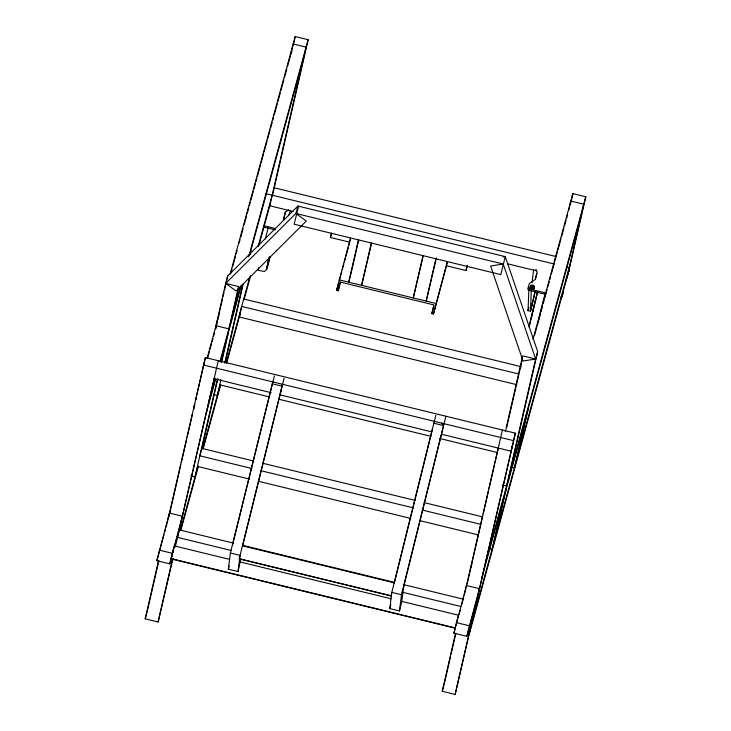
<?xml version="1.0" encoding="UTF-8"?>
<svg xmlns="http://www.w3.org/2000/svg" width="731" height="731" viewBox="0 0 731 731"><rect width="100%" height="100%" fill="white"/><g stroke="black" fill="none" stroke-linecap="round" stroke-linejoin="round"><path stroke-width="1.1" d="M528.878 289.385L528.029 310.922L528.266 310.163M531.254 291.093L530.468 311.497L535.001 291.313M531.346 288.864L531.428 286.625M269.52 257.102L269.474 257.577L269.702 256.937M532.049 282.586L533.648 269.337M528.833 307.276L528.084 310.593L530.505 311.178L532.058 303.054M229.607 559.379L174.216 545.874L171.027 558.877L455.157 628.185M240.801 558.795L238.041 571.56L228.355 569.193L230.356 552.983L274.399 375.917M232.723 543.435L232.513 545.116L272.764 381.911M239.22 558.804L390.975 595.82L239.22 558.804L284.085 378.283M238.041 571.56L240.042 555.341L230.356 552.983M389.787 608.576L391.798 592.366L401.483 594.723L399.473 610.942L389.787 608.576L390.838 604.336M399.473 610.942L401.84 601.394L403.841 585.184M276.336 250.678L276.51 250.249M268.816 258.82L267.18 266.998L269.721 258.034M529.418 325.624L534.608 303.639M531.428 317.875L531.784 316.24M156.845 560.714L169.428 513.061L182.339 516.214L169.756 563.866L156.845 560.714L164.018 534.544M172.982 558.511L158.115 621.99L145.195 618.837L158.38 561.28M167.244 522.583L205.374 357.56L515.328 433.172L455.157 694.45L442.246 691.298L455.404 633.832M147.479 610.321L158.837 560.741M168.879 516.908L180.813 464.788M181.325 462.568L186.661 439.276M187.163 437.065L192.5 413.773M193.505 409.387L194.711 404.097M196.676 395.526L205.374 357.56M297.91 206.041L295.881 213.461L225.687 283.409L216.001 325.724L228.913 328.877L238.598 286.561L225.687 283.409L227.716 275.998L297.91 206.041L505.258 256.627L537.678 351.611L508.602 478.54M222.498 298.778L215.608 328.886L216.805 324.527M223.001 296.612L223.988 292.272M224.49 290.097L227.716 275.998M158.115 621.99L172.543 558.996M175.312 546.889L218.286 360.712M231.663 550.58L177.496 537.367L214.366 377.854M291.011 53.482L293.195 43.961L306.106 47.113L269.766 205.776L292.985 211.442M291.176 54.231L291.934 50.914M293.195 45.395L295.223 36.55L308.135 39.702L272.526 195.195M217.354 379.343L194.994 476.959L190.69 475.908M221.164 362.722L226.491 339.449M197.023 469.549L197.754 466.369M201.391 450.506L217.865 378.576M221.667 361.955L228.52 332.038M230.941 321.457L238.534 288.316M220.972 379.535L217.345 395.398L214.11 394.612M224.728 363.161L242.747 284.487M219.373 387.987L220.132 384.68M225.23 362.393L243.249 283.719M249.856 254.909L250.87 250.477M239.549 316.075L240.49 311.963M298.623 206.215L294.173 224.207L500.808 274.618L505.258 256.627L503.156 256.956M282.449 384.268L280.019 394.85L431.582 431.82M348.888 245.497L349.793 242.208L330.421 237.484L331.39 233.253M340.6 282.029L338.206 290.792L336.589 290.399L350.414 238.205M338.206 290.792L340.198 282.065L433.83 304.909L431.838 313.636L433.446 314.028L447.619 261.607M350.03 241.148L350.514 239.037M358.391 239.878L348.696 282.184L350.441 275.834M350.725 274.774L358.683 240.06M371.302 243.03L361.607 285.337L371.595 243.204M422.966 255.631L413.271 297.937L423.002 256.892M435.877 258.783L426.182 301.09L436.416 257.879M433.446 314.028L447.271 261.826M446.65 265.837L466.031 270.561L467.237 265.271M453.887 633.174L466.469 585.522L479.381 588.674L466.807 636.326L453.887 633.174L455.084 628.815M464.286 595.043L502.416 430.02M444.274 683.887L450.579 656.337M451.091 654.135L455.879 633.201M467.164 583.941L473.341 556.949M473.597 555.843L482.734 515.949M483.246 513.738L488.573 490.464M489.085 488.244L494.412 464.98M494.914 462.76L498.213 448.359M505.359 431.719L522.729 355.869L535.649 359.022L537.678 351.611M506.629 427.635L522.4 358.775M455.157 694.45L515.328 433.172M568.672 210.565L570.856 201.043L583.767 204.196L566.808 278.246M570.381 204.579L572.885 193.633L585.805 196.785L568.846 270.826L469.302 634.142M504.152 496.532L492.036 549.42L489.889 548.899M296.594 213.635L503.23 264.037L535.649 359.022L506.574 485.96L502.27 484.909M494.074 542.009L506.181 489.121M526.494 414.97L514.386 467.858L512.23 467.337M516.415 460.448L528.531 407.56M283.591 219.994L285.41 212.127L288.708 209.779M535.595 278.831L536.846 273.431M531.519 307.468L535.275 291.258M531.967 315.417L532.451 313.334M532.698 312.292L535.896 299.491M171.282 557.863L173.284 549.767M228.355 569.193L229.141 566.013M242.473 546.377L281.261 389.696M390.975 595.82L435.84 415.299M394.228 583.393L432.277 429.673M401.483 594.723L445.91 416.241M403.64 586.856L443.607 425.405M528.815 308.034L528.385 309.706M534.873 302.57L536.115 297.681M536.362 296.704L537.605 292.007M207.037 358.437L218.934 315.015M230.055 274.417L295.223 36.55M193.56 409.36L194.757 404.992M207.604 358.108L209.395 351.565M209.989 349.381L211.487 343.935M212.081 341.752L212.977 338.48M213.571 336.297L214.448 333.126M230.841 273.275L232.038 268.917M232.632 266.733L235.62 255.832M236.214 253.675L237.082 250.505M239.156 242.939L240.051 239.658M240.654 237.465L243.057 228.702M244.255 224.326L246.658 215.563M247.252 213.37L248.759 207.887M249.353 205.703L250.258 202.414M250.861 200.221L253.255 191.458M253.858 189.274L255.357 183.792M255.96 181.599L256.855 178.318M257.458 176.125L260.455 165.169M261.058 162.986L263.462 154.223M264.065 152.03L267.062 141.074M267.665 138.881L270.059 130.118M270.662 127.934L272.16 122.452M272.764 120.268L273.668 116.978M274.262 114.785L277.268 103.829M277.862 101.646L280.265 92.883M280.868 90.69L283.866 79.734M284.469 77.541L286.872 68.778M287.466 66.594L290.472 55.638M164.612 532.36L165.508 529.089M166.111 526.914L167.006 523.643M145.195 618.837L147.233 611.427M208.6 403.019L215.17 379.033M219.949 361.589L240.563 286.342M248.686 256.709L308.135 39.702M206.179 413.6L215.736 378.704M220.515 361.26L241.367 285.145M249.71 254.708L303.685 57.694M169.756 563.866L171.849 556.227M172.452 554.052L173.64 549.685M174.535 546.413L179.917 526.786M180.356 530.386L197.927 466.277M202.706 448.825L220.269 384.725M226.226 362.969L249.737 277.159M258.116 246.557L272.188 195.204M172.26 561.682L173.156 558.393M180.977 529.865L198.412 466.223M203.218 448.67L220.661 385.027M226.674 363.088L240.444 312.795M244.035 299.692L250.623 275.669M258.993 245.095L270.634 202.606M283.354 219.629L285.41 212.127M330.421 237.484L331.582 233.244M336.589 290.399L338.691 282.733M339.285 280.549L340.189 277.259M340.792 275.066L341.688 271.786M342.291 269.593L343.789 264.11M344.392 261.926L345.288 258.637M345.891 256.444L348.294 247.681M431.838 313.636L433.94 305.969M466.031 270.561L467.191 266.322M529.856 288.261L530.167 287.1A2.074 1.197 12.9 0 1 532.506 286.433A2.074 1.197 12.9 0 1 534.206 288.087L533.886 289.248M532.177 287.429L532.488 286.269M532.972 339.321L572.885 193.633M470.919 567.53L471.815 564.259M534.516 335.401L536.919 326.638M538.126 322.252L540.52 313.489M541.123 311.305L542.621 305.823M543.224 303.639L544.12 300.35M544.723 298.157L547.126 289.394M547.729 287.201L549.228 281.727M549.822 279.534L550.726 276.254M551.329 274.061L554.326 263.105M554.93 260.912L557.333 252.149M557.927 249.965L560.933 239.01M561.527 236.817L563.93 228.054M564.533 225.861L566.032 220.387M566.635 218.194L567.53 214.914M458.967 614.634L460.164 610.275M461.352 605.917L463.746 597.19M442.246 691.298L443.982 684.947M512.906 443.744L510.878 451.164L441.542 434.251M486.261 560.101L585.805 196.785M481.802 578.093L581.346 214.777M466.807 636.326L476.959 599.246M474.538 609.828L476.566 602.417M472.116 620.409L474.145 612.989M471.723 623.57L569.23 267.665L567.082 267.144M563.254 291.87L561.819 297.298A1.663 0.959 12.9 0 1 560.988 297.873M288.626 215.618L290.509 210.391M565.566 281.663L569.239 270.022A1.663 0.959 12.9 0 0 569.056 269.373M560.421 299.335L562.943 293.195M269.94 257.44A24.068 0.484 -76.3 0 1 266.541 269.602L264.394 271.448L258.253 270.315A26.736 0.53 -76.3 0 1 258.628 267.765M503.23 264.037L490.62 266.038L523.04 361.023L535.649 359.022M274.226 187.785L556.136 256.563M265.737 193.624L554.107 263.973M507.46 263.763L536.207 270.781M531.318 286.607L533.338 287.1M546.011 293.03L529.582 289.019A1.663 0.959 12.9 0 1 528.221 287.703M545.71 294.355L529.281 290.344A1.663 0.959 12.9 0 1 527.919 289.028L529.345 283.601L535.11 279.553L537.166 272.042L535.905 269.364M263.599 225.641L275.651 228.584M263.297 226.966L275.349 229.909M339.01 279.827L435.868 303.456M243.752 299.006L521.249 366.697M518.105 373.843L241.723 306.426L239.293 316.998L516.79 384.698M203.346 364.97L513.299 440.583M272.243 383.784L281.928 386.142M433.684 423.167L443.37 425.524L441.57 423.085M213.836 378.704L271.201 392.693M219.766 384.826L269.511 396.96M278.356 399.117L430.925 436.334M439.77 438.49L497.263 452.516M253.831 461.069L201.875 448.386L199.837 455.806L251.802 468.48M262.676 463.226L415.245 500.443M424.09 502.599L482.679 516.89M260.647 470.636L413.216 507.853M422.061 510.01L480.651 524.31M197.416 466.387L249.381 479.061M258.226 481.217L410.795 518.434M419.64 520.591L478.229 534.882M179.524 529.957L233.701 543.17M242.546 545.326L394 582.269M403.951 584.699L462.549 598.991M242.409 545.801L394.155 582.817M401.922 592.11L460.521 606.41M240.408 562.02L391.048 598.762M401.84 601.394L458.346 615.182L455.194 627.902L171.063 558.594M159.267 550.132L172.187 553.285M456.308 622.593L469.229 625.745M295.881 213.461L306.289 221.073L236.095 291.02L225.687 283.409M568.343 270.342A1.663 0.959 12.9 0 1 568.928 271.347M266.541 269.602A24.068 0.484 -76.3 0 1 269.099 257.312M265.371 238.863A26.736 0.53 -76.3 0 1 268.277 227.423M537.44 325.222A26.736 0.53 -76.3 0 1 545.216 293.478M529.052 326.894A24.068 0.484 -76.3 0 1 537.559 291.861M562.121 295.973A1.663 0.959 12.9 0 1 561.097 296.576M196.182 397.701L195.68 399.866L196.283 397.691M530.468 285.775L530.158 286.936A2.074 1.197 12.9 0 0 531.857 288.59A2.074 1.197 12.9 0 0 534.187 287.923L534.507 286.762A2.074 1.197 12.9 0 0 532.808 285.117A2.074 1.197 12.9 0 0 530.468 285.775"/></g></svg>
